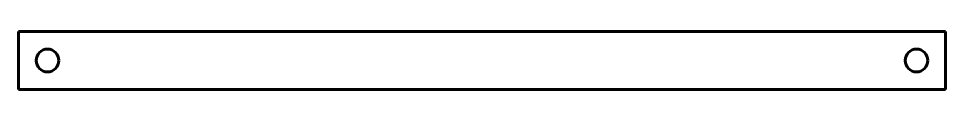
# Model space of a CAD drawing. Header units: millimetres. Extents: x -119 to 1001, y 40 to 110.
import ezdxf

# ---------------------------------------------------------------- set-up
doc = ezdxf.new("R2010")
doc.units = ezdxf.units.MM
doc.linetypes.add('K5LT_BASIC', pattern=[0])

# ---------------------------------------------------------------- blocks, each defined once
blk = doc.blocks.new('U0')
at = {"color": 150, "linetype": 'K5LT_BASIC', "lineweight": 60}
for p, q in [((1000.9375, 109.6875), (-119.0625, 109.6875)), ((-119.0625, 109.6875), (-119.0625, 39.6875)), ((1000.9375, 39.6875), (1000.9375, 109.6875)), ((-119.0625, 39.6875), (1000.9375, 39.6875))]:
    blk.add_line(p, q, dxfattribs=at)

msp = doc.modelspace()

# ---------------------------------------------------------------- linework, layer by layer
at = {"color": 150, "linetype": 'K5LT_BASIC', "lineweight": 60}
for centre in [(-84.0625, 74.6875), (965.9375, 74.6875)]:
    msp.add_circle(centre, 13.75, dxfattribs=at)

# ---------------------------------------------------------------- block references
msp.add_blockref('U0', (0, 0))

doc.saveas('drawing.dxf')
